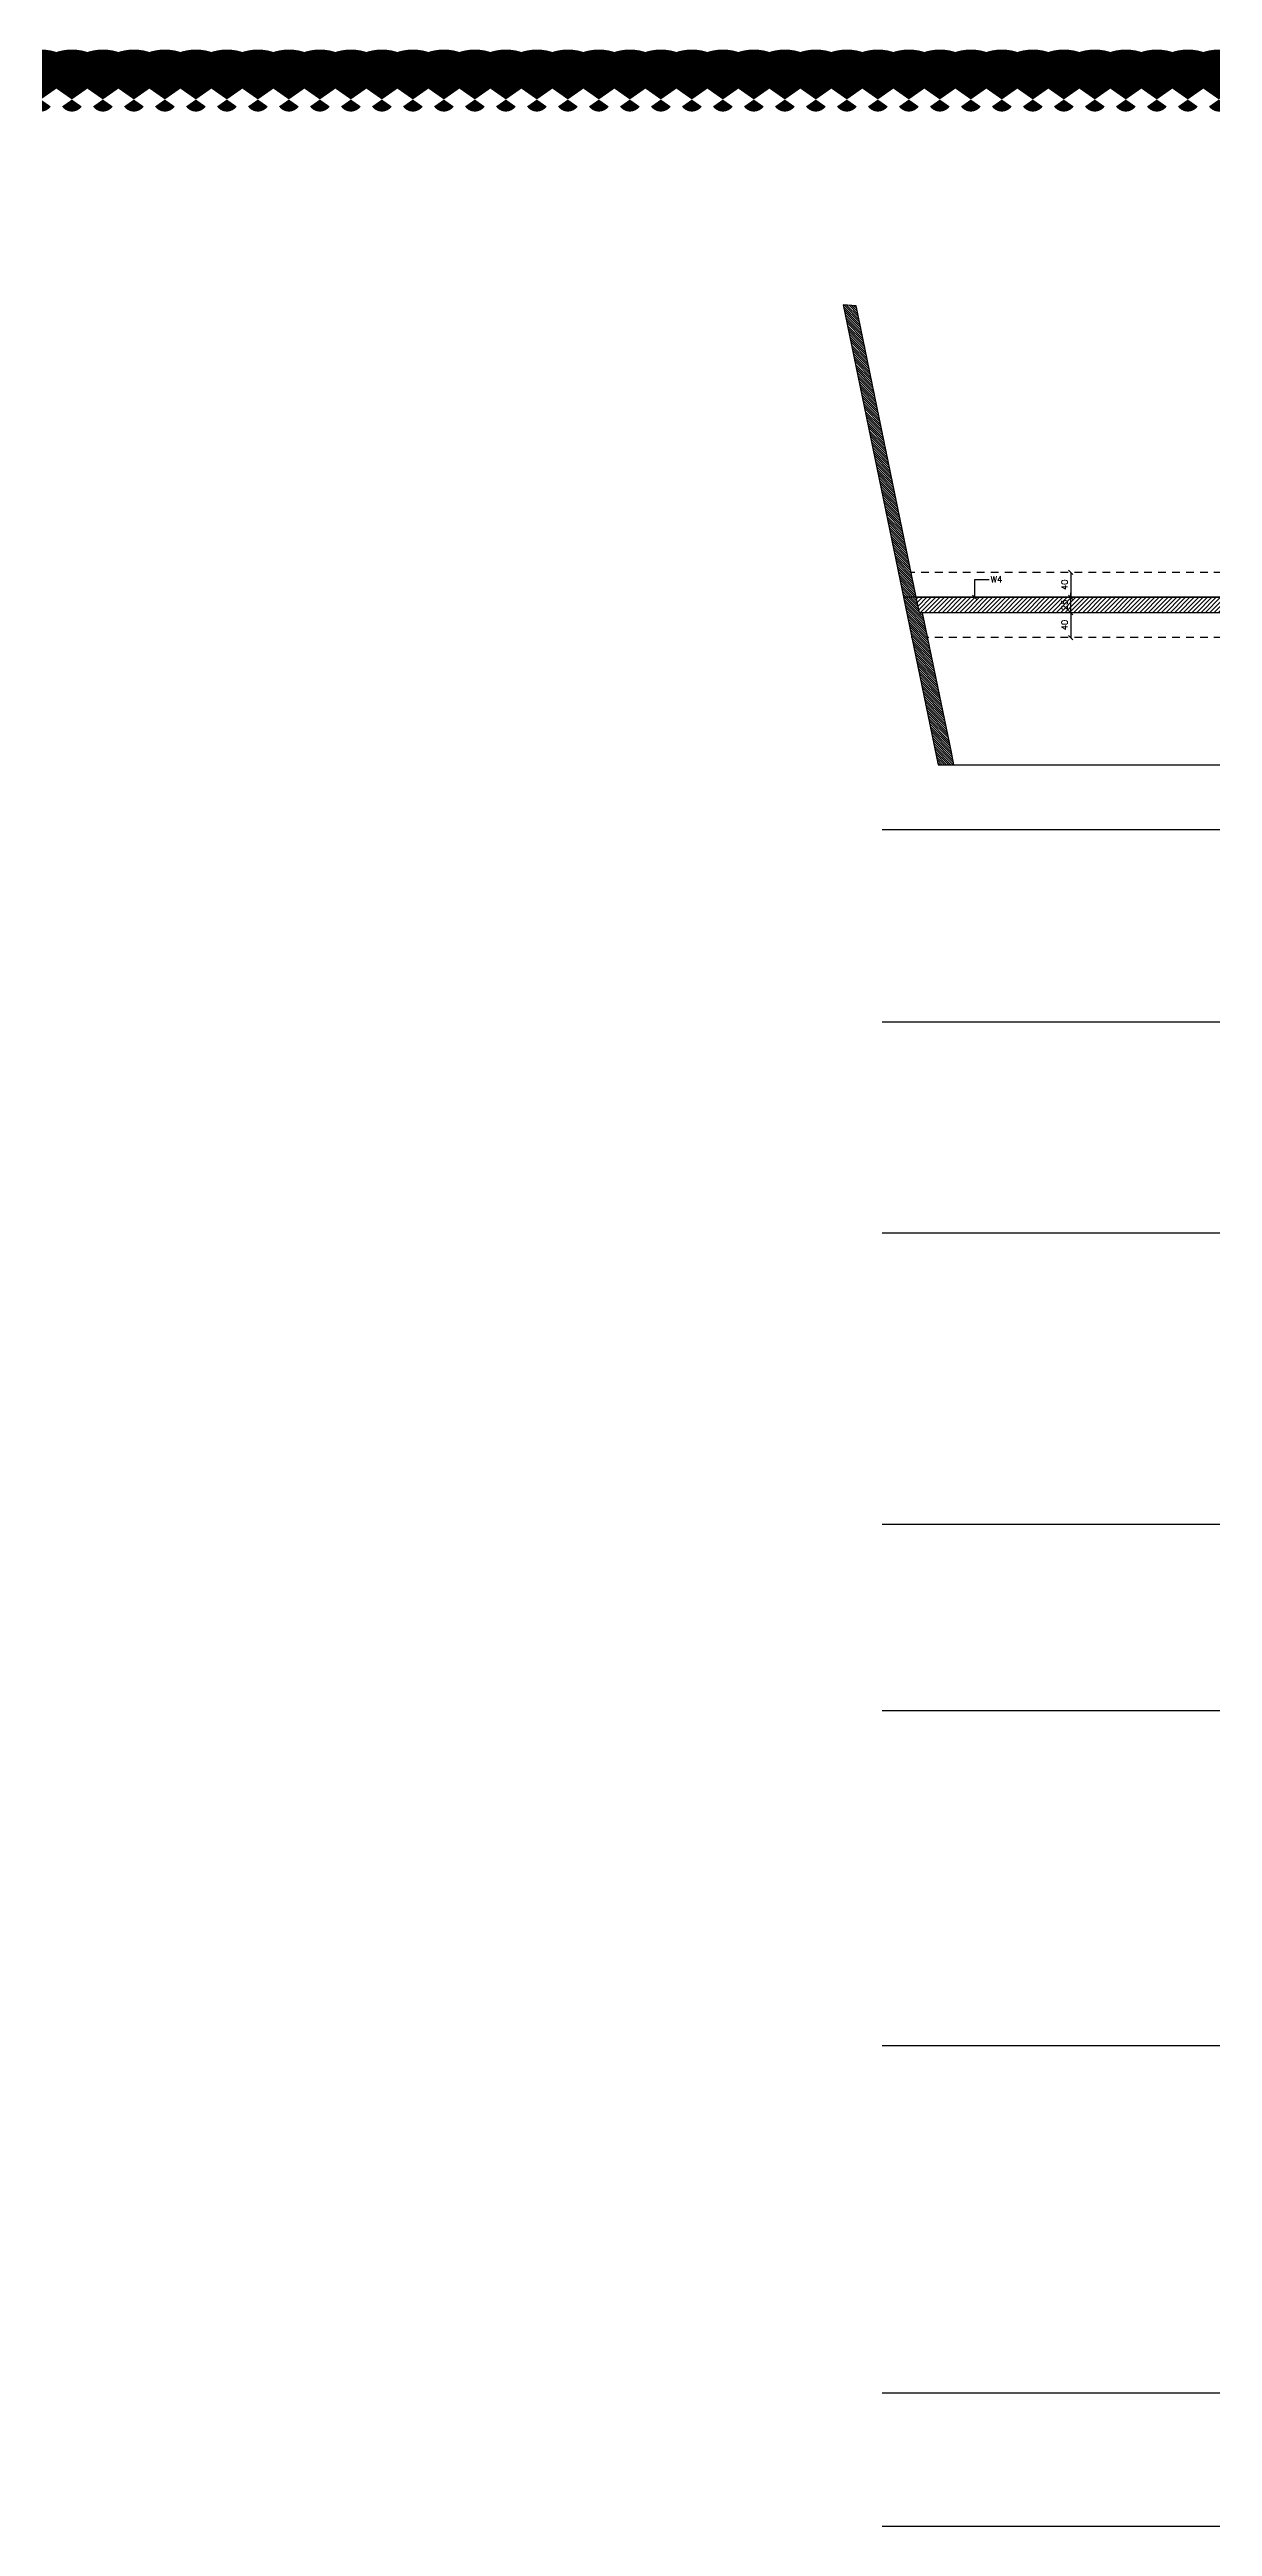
# Model space of a CAD drawing. Header units: inches. Extents: x -48 to 777, y -156 to 510.
# Drawn here: x 360.89 to 379.65, y 226.71 to 266.64 of the extents above; entities that cross this region are included whole.
import ezdxf

# ---------------------------------------------------------------- set-up
doc = ezdxf.new("R2010")
doc.units = ezdxf.units.IN
doc.header["$MEASUREMENT"] = 0
doc.linetypes.add('HIDDEN2', pattern=[0.1875, 0.125, -0.0625])
doc.layers.get('Defpoints').update_dxf_attribs({"lineweight": 5})
for name, color, linetype in [('Str-Axes', 8, 'Continuous'), ('str-columns', 3, 'Continuous'), ('str-sunken-slabs', 5, 'Continuous'), ('str-walls', 5, 'Continuous')]:
    doc.layers.add(name, color=color, linetype=linetype)
doc.styles.add('ROMAN', font='ROMANS.SHX')
doc.dimstyles.new('structure', dxfattribs={"dimtxt": 0.1, "dimasz": 0.07, "dimexe": 0.18, "dimexo": 1, "dimgap": 0.05, "dimtad": 1, "dimdec": 1, "dimlfac": 100, "dimrnd": 0.5, "dimdsep": 46, "dimtxsty": 'ROMAN', "dimblk1": 'OBLIQUE', "dimblk2": 'OBLIQUE', "dimsah": 1, "dimcen": 0.009, "dimse1": 1, "dimse2": 1, "dimclrd": 4, "dimclre": 9, "dimclrt": 1, "dimadec": 0, "dimazin": 0, "dimtfac": 0.066667, "dimtdec": 1, "dimtix": 1, "dimtmove": 2, "dimatfit": 3, "dimldrblk": 'OBLIQUE', "dimfxl": 0.18, "dimtolj": 1, "dimarcsym": 0})

# ---------------------------------------------------------------- blocks, each defined once
blk = doc.blocks.new('_Oblique')
at = {"color": 0, "linetype": 'ByBlock', "lineweight": -2}
blk.add_line((-0.5, -0.5), (0.5, 0.5), dxfattribs=at)
blk = doc.blocks.new('*D2515')
at = {"layer": 'Defpoints', "color": 0, "transparency": 16777216}
for p in [(377.367, 258.208), (377.367, 257.808), (377.367, 257.808)]:
    blk.add_point(p, dxfattribs=at)
at = {"layer": 'str-walls', "color": 4, "lineweight": -2, "transparency": 16777216}
blk.add_line((377.367, 258.208), (377.367, 257.808), dxfattribs=at)
at = {"layer": 'str-walls', "color": 4, "lineweight": -2, "transparency": 16777216, "xscale": 0.07, "yscale": 0.07, "zscale": 0.07}
for p, rotation in [((377.367, 258.208), 90), ((377.367, 257.808), 270)]:
    blk.add_blockref('_Oblique', p, dxfattribs=dict(at, rotation=rotation))
at = {"layer": 'str-walls', "color": 1, "transparency": 16777216, "insert": (377.267, 258.008), "char_height": 0.1, "attachment_point": 5, "rotation": 90, "style": 'ROMAN'}
blk.add_mtext('\\A1;40', dxfattribs=at)
blk = doc.blocks.new('*D2516')
at = {"layer": 'Defpoints', "color": 0, "transparency": 16777216}
for p in [(377.367, 257.808), (377.521, 257.808), (377.521, 257.558)]:
    blk.add_point(p, dxfattribs=at)
at = {"layer": 'str-walls', "color": 4, "lineweight": -2, "transparency": 16777216}
for p, q in [((377.367, 257.808), (377.367, 257.878)), ((377.367, 257.558), (377.367, 257.808)), ((377.367, 257.558), (377.367, 257.488))]:
    blk.add_line(p, q, dxfattribs=at)
at = {"layer": 'str-walls', "color": 4, "lineweight": -2, "transparency": 16777216, "xscale": 0.07, "yscale": 0.07, "zscale": 0.07}
for p, rotation in [((377.367, 257.808), 270), ((377.367, 257.558), 90)]:
    blk.add_blockref('_Oblique', p, dxfattribs=dict(at, rotation=rotation))
at = {"layer": 'str-walls', "color": 1, "transparency": 16777216, "insert": (377.267, 257.683), "char_height": 0.1, "attachment_point": 5, "rotation": 90, "style": 'ROMAN'}
blk.add_mtext('\\A1;25', dxfattribs=at)
blk = doc.blocks.new('*D2517')
at = {"layer": 'Defpoints', "color": 0, "transparency": 16777216}
for p in [(377.367, 257.558), (377.367, 257.158), (377.367, 257.158)]:
    blk.add_point(p, dxfattribs=at)
at = {"layer": 'str-walls', "color": 4, "lineweight": -2, "transparency": 16777216}
blk.add_line((377.367, 257.558), (377.367, 257.158), dxfattribs=at)
at = {"layer": 'str-walls', "color": 4, "lineweight": -2, "transparency": 16777216, "xscale": 0.07, "yscale": 0.07, "zscale": 0.07}
for p, rotation in [((377.367, 257.558), 90), ((377.367, 257.158), 270)]:
    blk.add_blockref('_Oblique', p, dxfattribs=dict(at, rotation=rotation))
at = {"layer": 'str-walls', "color": 1, "transparency": 16777216, "insert": (377.267, 257.358), "char_height": 0.1, "attachment_point": 5, "rotation": 90, "style": 'ROMAN'}
blk.add_mtext('\\A1;40', dxfattribs=at)

msp = doc.modelspace()

# ---------------------------------------------------------------- hatches: boundary and pattern name
at = {"layer": 'str-walls'}
h = msp.add_hatch(dxfattribs=at)
h.set_pattern_fill('ANSI31', color=8, scale=0.2, angle=90)
h.set_pattern_definition([(135, (-352.491753, -76.210881), (-0.0176776695, -0.0176776695), [])])
h.paths.add_polyline_path([(375.44129, 255.30831), (375.41449, 255.43819), (374.97715, 257.55828), (374.9261, 257.55828), (374.87452, 257.80831), (373.9059, 262.50387), (373.69753, 262.52402), (375.22728, 255.10831), (375.48254, 255.10831)])
h = msp.add_hatch(dxfattribs=at)
h.set_pattern_fill('ANSI31', color=8, scale=0.4)
h.paths.add_polyline_path([(374.9261, 257.55828), (374.87452, 257.80831), (400.87678, 257.80831), (400.87678, 257.55831), (397.42686, 257.55831), (397.4268, 257.55831), (380.72678, 257.55831), (380.72678, 257.55835)])

# ---------------------------------------------------------------- linework, layer by layer
at = {"color": 6, "const_width": 1}
msp.add_lwpolyline([(380.5054, 266.00679, 0.52056705), (380.0054, 266.00679, 0.52056705), (379.5054, 266.00679, 0.52056705), (379.0054, 266.00679, 0.52056705), (378.5054, 266.00679, 0.52056705), (378.0054, 266.00679, 0.52056705), (377.5054, 266.00679, 0.52056705), (377.0054, 266.00679, 0.52056705), (376.5054, 266.00679, 0.52056705), (376.0054, 266.00679, 0.52056705), (375.5054, 266.00679, 0.52056705), (375.0054, 266.00679, 0.52056705), (374.5054, 266.00679, 0.52056705), (374.0054, 266.00679, 0.52056705), (373.5054, 266.00679, 0.52056705), (373.0054, 266.00679, 0.52056705), (372.5054, 266.00679, 0.52056705), (372.0054, 266.00679, 0.52056705), (371.5054, 266.00679, 0.52056705), (371.0054, 266.00679, 0.52056705), (370.5054, 266.00679, 0.52056705), (370.0054, 266.00679, 0.52056705), (369.5054, 266.00679, 0.52056705), (369.0054, 266.00679, 0.52056705), (368.5054, 266.00679, 0.52056705), (368.0054, 266.00679, 0.52056705), (367.5054, 266.00679, 0.52056705), (367.0054, 266.00679, 0.52056705), (366.5054, 266.00679, 0.52056705), (366.0054, 266.00679, 0.52056705), (365.5054, 266.00679, 0.52056705), (365.0054, 266.00679, 0.52056705), (364.5054, 266.00679, 0.52056705), (364.0054, 266.00679, 0.52056705), (363.5054, 266.00679, 0.52056705), (363.0054, 266.00679, 0.52056705), (362.5054, 266.00679, 0.52056705), (362.0054, 266.00679, 0.52056705), (361.5054, 266.00679, 0.52056705), (361.0054, 266.00679, 0.52056705), (360.5054, 266.00679, 0.52056705), (360.0054, 266.00679, 0.52056705)], format="xyb", dxfattribs=at)
at = {"layer": 'Str-Axes', "ltscale": 0.1}
for p, q in [((402.62657, 254.05831), (374.32678, 254.05831)), ((402.62657, 250.95845), (374.32678, 250.95845)), ((402.62657, 247.55845), (374.32678, 247.55845)), ((402.62657, 242.85845), (374.32678, 242.85845)), ((402.62657, 239.85688), (374.32678, 239.85688)), ((402.62657, 234.45688), (374.32678, 234.45688)), ((402.62657, 228.85688), (374.32678, 228.85688)), ((402.62657, 226.70688), (374.32678, 226.70688))]:
    msp.add_line(p, q, dxfattribs=at)
at = {"layer": 'str-sunken-slabs'}
msp.add_lwpolyline([(380.47678, 257.80848), (374.67027, 257.80848), (375.22728, 255.10831), (380.47678, 255.1083)], dxfattribs=at)
at = {"layer": 'str-walls', "linetype": 'HIDDEN2'}
for p, q in [((380.47678, 258.20831), (374.79201, 258.20831)), ((374.80488, 257.15597), (374.7924, 257.15596)), ((380.47717, 257.16151), (375.06009, 257.15622))]:
    msp.add_line(p, q, dxfattribs=at)
at = {"layer": 'str-walls'}
for points in [[(375.44129, 255.30831), (375.41449, 255.43819), (374.97715, 257.55828), (374.9261, 257.55828), (374.87452, 257.80831), (373.9059, 262.50387), (373.69753, 262.52402), (375.22728, 255.10831), (375.48254, 255.10831)], [(374.9261, 257.55828), (374.87452, 257.80831), (400.87678, 257.80831), (400.87678, 257.55831), (397.42686, 257.55831), (397.4268, 257.55831), (380.72678, 257.55831), (380.72678, 257.55835)]]:
    msp.add_lwpolyline(points, close=True, dxfattribs=at)

# ---------------------------------------------------------------- texts
at = {"layer": 'str-columns', "color": 1, "style": 'ROMAN'}
msp.add_text('W4', height=0.1, dxfattribs=at).set_placement((376.07516, 258.04471))

# ---------------------------------------------------------------- dimensions: what is measured, and where the dimension line sits
at = {"layer": 'str-walls'}
for p1, p2, distance, picture, middle in [((377.3666, 258.20831), (377.3666, 257.80848), 0, '*D2515', (377.2666, 258.00839)), ((377.52056, 257.55831), (377.52056, 257.80831), 0.15395, '*D2516', (377.2666, 257.68331)), ((377.36661, 257.55831), (377.36661, 257.15848), 0, '*D2517', (377.26661, 257.35839))]:
    dim = msp.add_aligned_dim(p1=p1, p2=p2, distance=distance, dimstyle='structure', override={"dimfxl": 0.04}, dxfattribs=at)
    dim.commit()
    dim.dimension.update_dxf_attribs({"geometry": picture, "text_midpoint": middle})

# ---------------------------------------------------------------- leaders
at = {"layer": 'str-columns', "color": 1}
msp.add_leader([(375.81716, 257.80844), (375.81716, 258.09337), (376.05009, 258.09337)], dimstyle='structure', override={"dimgap": 0.05, "dimtad": 0, "dimfxl": 0.04, "dimfxlon": 1}, dxfattribs=at)

doc.saveas('drawing.dxf')
